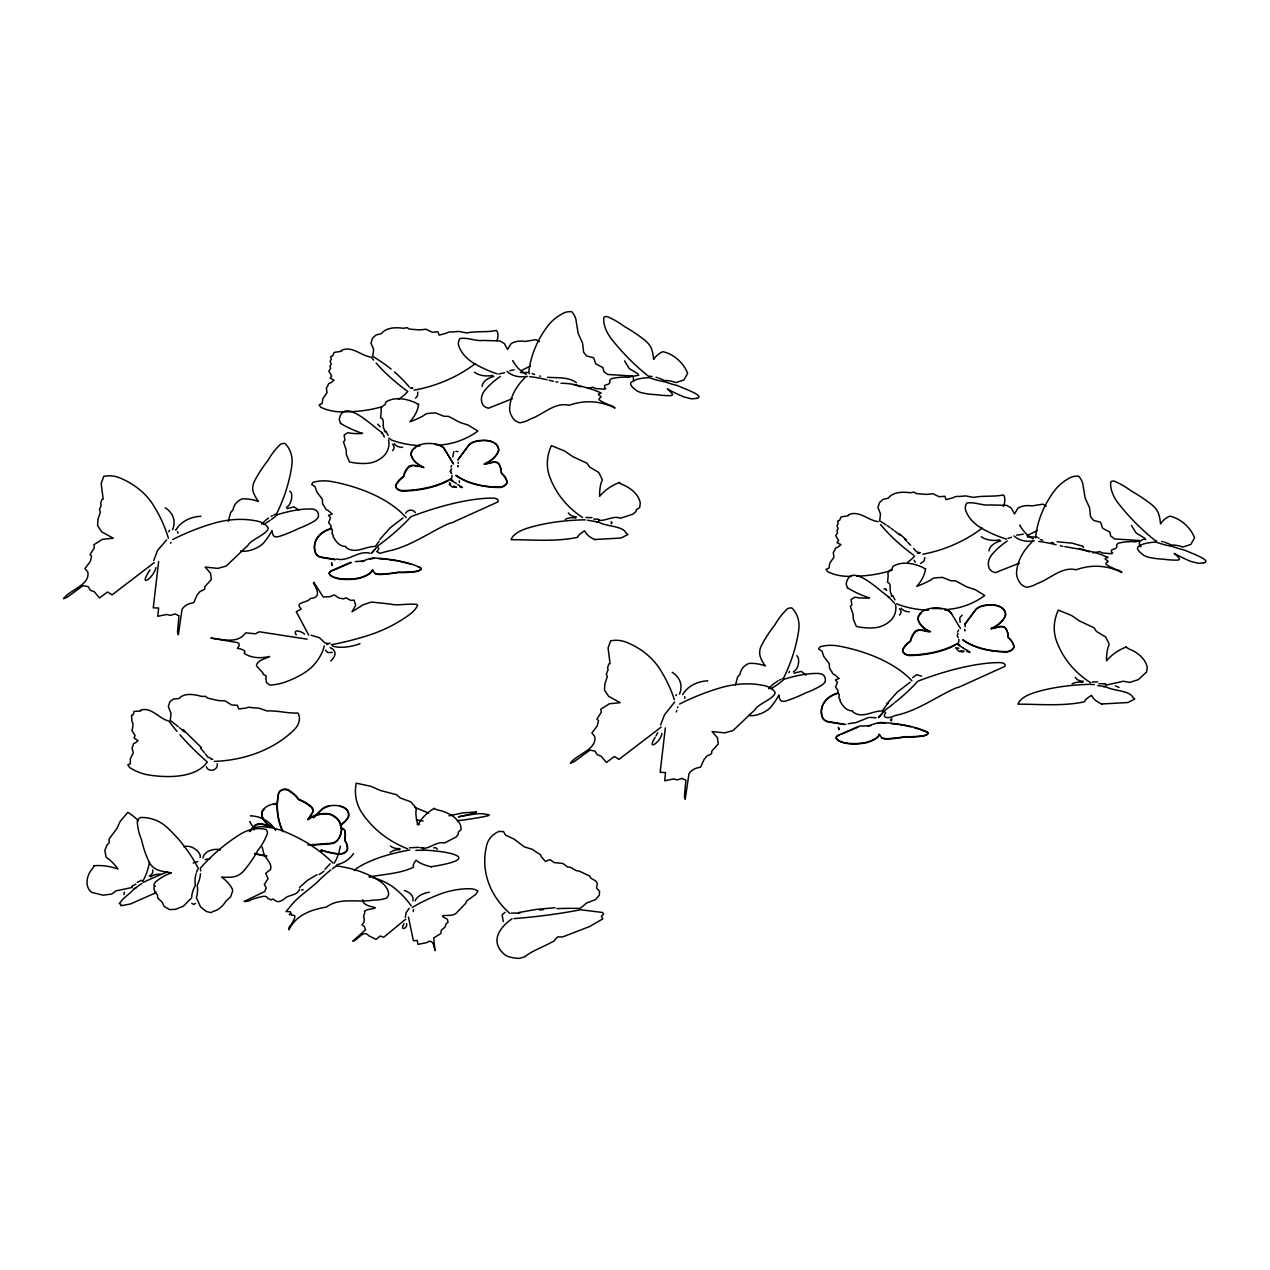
<?xml version="1.0" encoding="UTF-8"?>
<svg xmlns="http://www.w3.org/2000/svg" width="1270" height="1270" viewBox="0 0 1270 1270"><rect width="100%" height="100%" fill="white"/><g stroke="black" fill="none" stroke-linecap="round" stroke-linejoin="round"><path stroke-width="1.5" d="M1145.715 539.686C1143.714 537.956 1135.936 541.925 1140.968 546.783M449.517 482.568L450.707 484.108M362.728 899.668C362.125 908.939 387.874 906.367 367.22 909.653L364.585 911.336C365.601 913.67 362.013 916.876 364.299 918.21L363.95 922.337L361.95 924.862L364.347 926.481L365.538 929.751L352.806 941.181C358.124 940.038 363.395 929.1 368.808 935.752L376.047 939.371L380.286 935.974L383.699 937.276L405.701 919.21M684.943 698.309L684.689 696.69M330.644 660.86L330.883 660.86A26.178 11.414 -15.4 0 0 330.232 647.732L330.184 647.605M399.875 849.725L399.859 849.678A10.128 6.096 -3.6 0 0 390.049 852.646M402.526 447.358L402.558 447.421A10.128 6.096 -3.6 0 1 394.24 443.659M909.463 611.902L909.431 611.838A10.128 6.096 -3.6 0 1 901.16 608.139M250.587 815.705L250.555 815.896A29.162 28.051 46.5 0 1 275.653 830.342M405.305 917.448L406.146 912.749L409.162 908.272M413.385 911.511L413.385 909.447M638.096 373.92L629.19 368.49L624.618 360.886M965.073 626.777L965.232 625.173M160.544 874.316L160.512 874.252A10.128 6.096 -3.6 0 0 150.479 876.903M576.326 516.906L576.294 516.842A10.128 6.096 -3.6 0 1 568.404 512.858M1083.199 681.323L1083.246 681.387A10.128 6.096 -3.6 0 1 1075.325 677.339M1131.459 525.431L1136.11 532.971L1145 538.401M454.057 485.775L454.581 487.315L456.501 487.315M359.902 643.572L359.95 643.715A26.178 11.414 -15.4 0 1 332.454 646.049L332.423 645.906M158.655 561.483L153.241 607.838L158.623 608.044L157.766 616.299L166.64 614.474L170.45 615.41L175.022 613.934L178.943 615.775L177.514 632.015L178.324 634.794L182.023 609.457C184.214 605.361 189.182 603.218 193.659 602.758L197.167 594.979L199.993 591.582L204.645 589.296L204.899 586.645L211.296 579.549L210.582 573.278L205.2 567.103L217.932 568.373L226.203 566.023L247.952 545.338C251.079 539.623 262.938 536.226 267.684 529.876L268.303 528.098A23.082 16.748 -19.7 0 0 257.683 521.208A73.708 53.499 -19.7 0 0 213.154 523.431A175.514 127.365 -19.7 0 0 172.672 539.559M665.337 727.9L660.146 772.319L665.528 772.525L664.67 780.78L673.56 778.954L677.354 779.891L681.942 778.415L685.864 780.256L684.419 796.496L685.228 799.274L688.927 773.938C691.118 769.842 696.103 767.699 700.564 767.239L704.072 759.46L706.914 756.063L711.565 753.777L711.803 751.126L718.201 744.029L717.486 737.759L712.105 731.583L724.852 732.853L733.107 730.504L754.856 709.819C758 704.104 769.858 700.707 774.589 694.357L775.224 692.579A23.082 16.748 -19.7 0 0 764.603 685.689A73.708 53.499 -19.7 0 0 720.074 687.911A175.514 127.365 -19.7 0 0 679.577 704.04M200.12 857.583C201.946 852.916 191.31 843.772 183.991 846.836M418.656 404.209L418.417 405.686A42.831 28.4 -22.1 0 1 409.956 421.767A57.579 38.179 -22.1 0 0 423.878 415.481A5.493 3.635 -22.1 0 1 427.371 413.48L435.435 412.877L443.944 416.29L448.548 416.354L459.899 422.402L468.281 425.148L477.853 431.022A48.958 32.464 -22.1 0 1 445.849 444.325A104.219 69.104 -22.1 0 1 440.912 444.976M925.56 568.69L925.338 570.167A42.831 28.4 -22.1 0 1 916.861 586.248A57.579 38.179 -22.1 0 0 930.783 579.961A5.493 3.635 -22.1 0 1 934.275 577.961L942.34 577.358L950.865 580.771L955.469 580.834L966.803 586.883L975.185 589.629L984.758 595.503A48.958 32.464 -22.1 0 1 952.754 608.806A104.219 69.104 -22.1 0 1 944.562 609.775M575.739 517.954L575.802 518.017A10.128 6.096 -3.6 0 0 565.198 519.366M1082.707 682.498L1082.643 682.434A10.128 6.096 -3.6 0 0 1072.118 683.847M676.386 711.994L676.656 710.501M135.779 884.222L132.334 886.063L132.08 887.476L116.078 890.857L111.649 894.096L103.013 895.175L91.805 892.397C83.868 886.539 86.963 874.22 92.742 868.362L94.139 865.711M383.778 435.562L381.794 432.498M888.413 597.598L888.571 596.805L894.461 603.202M891.334 720.979L891.492 719.185M202.962 857.996C204.025 851.122 213.947 848.043 220.44 849.836M153.733 560.499L157.559 550.386L166.672 539.909M660.638 724.979L664.464 714.867L674.672 702.04M165.259 507.809L165.354 507.889A26.178 20.383 -10.6 0 1 172.577 529.622L172.577 529.526M132.334 886.063L132.112 887.301M672.163 672.29L672.306 672.354A26.178 20.383 -10.6 0 1 679.482 694.103M788.876 672.719L789.527 671.401M957.612 632.111L958.628 629.983M228.282 521.414L230.632 512.604L233.093 509.667C233.775 504.666 237.728 500.396 242.284 498.888A51.546 40.767 -46.1 0 1 258.334 501.507L257.921 500.745A59.214 46.831 -46.1 0 1 253.555 492.792A15.589 12.335 -46.1 0 1 254.619 480.885A107.045 84.677 -46.1 0 1 268.097 460.232A55.483 43.878 -46.1 0 1 280.289 444.452A6.652 5.255 -46.1 0 1 285.02 443.563A34.798 27.527 -46.1 0 1 291.767 465.947A150.304 118.888 -46.1 0 1 276.558 513.826A30.258 23.939 -46.1 0 0 273.812 514.985M638.826 375.19L633.19 376.253L633.603 381.524M406.638 923.639C407.924 927.91 400.796 931.037 402.955 925.751M381.508 433.118L381.825 432.419C372.84 426.768 343.186 396.018 339.233 419.656L340.709 423.45M404.05 923.687L403.384 925.02M453.819 451.644L452.771 456.882M450.929 466.963L451.723 465.503M962.168 615.125L959.691 617.871L960.136 622.316M1033.097 538.75L1033.288 538.734A20.383 11.43 55.7 0 1 1019.699 525.082L1019.762 525.066M170.577 543.227L171.021 542.353M677.497 707.707L677.926 706.834M796.75 655.701C800.068 657.558 799.163 669.242 793.337 671.83M168.688 531.717L169.688 530.257M657.733 732.742L656.082 735.774M299.514 887.508L307.356 880.412L317.04 874.665M890.889 720.36L891.159 719.185M891.921 718.995L890.746 719.899M150.019 569.801C137.382 588.788 153.257 578.612 156.004 567.563M507.095 371.491L507.143 371.427A20.383 16.24 -9.1 0 0 525.462 376.523L525.462 376.476M1014.016 535.972L1014.047 535.908A20.383 16.24 -9.1 0 0 1032.383 541.004L1032.383 541.036M195.485 903.319L193.993 904.478L191.786 903.399M154.845 893.302L155.353 892.524A42.831 12.097 -22.1 0 0 155.781 891.746M437.34 849.249L435.848 847.693M405.765 513.128C407.495 509.413 413.322 509.064 415.417 512.635M912.67 677.608L916.654 674.656L921.591 676.196M655.161 737.235C645.827 752.65 661.416 741.172 661.861 733.393M142.43 881.475L143.478 879.999A104.219 76.232 11.5 0 0 149.431 862.028M457.898 459.661L468.233 445.754A7.985 4.477 -21.7 0 1 475.17 441.373A25.241 14.176 -21.7 0 1 498.665 450.136A21.638 12.144 -21.7 0 1 484.267 463.994L493.57 461.931A8.62 4.842 -21.7 0 1 498.84 463.836A55.531 31.178 -21.7 0 1 501.412 473.059A47.069 26.432 -21.7 0 1 506.968 481.457A5.905 3.318 -21.7 0 1 500.062 487.14A103.188 57.944 -21.7 0 1 456.073 475.313M457.914 460.026L468.249 446.103A7.985 4.477 -21.7 0 1 475.202 441.722A25.241 14.176 -21.7 0 1 498.681 450.501A21.638 12.144 -21.7 0 1 484.283 464.344L493.586 462.28A8.62 4.842 -21.7 0 1 498.872 464.185A55.531 31.178 -21.7 0 1 501.444 473.408A47.069 26.432 -21.7 0 1 506.984 481.822A5.905 3.318 -21.7 0 1 500.078 487.505A103.188 57.944 -21.7 0 1 456.089 475.678M964.803 624.141L975.154 610.235A7.985 4.477 -21.7 0 1 982.091 605.853A25.241 14.176 -21.7 0 1 1005.57 614.616A21.638 12.144 -21.7 0 1 991.171 628.475L1000.49 626.412A8.62 4.842 -21.7 0 1 1005.761 628.317A55.531 31.178 -21.7 0 1 1008.332 637.54A47.069 26.432 -21.7 0 1 1013.873 645.938A5.905 3.318 -21.7 0 1 1006.983 651.621A103.188 57.944 -21.7 0 1 962.977 639.794M964.835 624.507L975.169 610.584A7.985 4.477 -21.7 0 1 982.107 606.203A25.241 14.176 -21.7 0 1 1005.602 614.982A21.638 12.144 -21.7 0 1 991.187 628.825L1000.506 626.761A8.62 4.842 -21.7 0 1 1005.776 628.666A55.531 31.178 -21.7 0 1 1008.348 637.889A47.069 26.432 -21.7 0 1 1013.904 646.303A5.905 3.318 -21.7 0 1 1006.999 651.986A103.188 57.944 -21.7 0 1 963.009 640.159M379.746 539.512L390.319 527.669L403.003 517.938M886.65 703.993L897.223 692.15L910.193 682.181M675.894 695.595L676.592 694.738M512.429 398.669L488.394 408.257A15.383 7.334 -5.5 0 1 482.663 404.447A49.149 23.416 -5.5 0 1 485.505 389.557A117.015 55.753 -5.5 0 1 500.301 376.507M1019.35 563.15L995.41 572.659A15.383 7.334 -5.5 0 1 989.568 568.928A49.149 23.416 -5.5 0 1 992.41 554.038A117.015 55.753 -5.5 0 1 1007.221 540.988M963.612 651.573L962.136 652.113L960.946 650.811M313.484 817.42L321.58 809.561A7.985 4.223 -20.8 0 1 329.136 805.863A25.241 13.351 -20.8 0 1 348.313 816.912A21.638 11.446 -20.8 0 1 340.249 825.087M313.515 817.785L321.612 809.911A7.985 4.223 -20.8 0 1 323.104 808.641M324.977 869.267L330.073 863.822M299.736 889.111C297.132 896.191 287.655 894.556 284.575 898.779C278.527 902.922 277.209 902.287 273.002 899.001C269.224 901.224 271.335 898.668 268.049 898.779A3.937 2.81 0.1 0 0 262.684 896.493A45.45 32.449 0.1 0 0 254.032 898.763A59.658 42.577 0.1 0 1 251.635 899.541A8.858 6.318 0.1 0 1 244.142 901.43L264.779 891.524L266.192 887.825L264.335 884.428L268.034 878.761L265.779 873.22L270.669 869.331C272.24 862.33 264.351 858.202 263.271 851.551L262.176 847.011M455.898 451.39L457.914 451.533M141.891 883.396L134.048 888.889C129.969 894.096 124.047 896.81 120.507 902.097L119.221 903.526L121.047 904.43L120.888 905.764L130.397 904.002L154.94 893.159M124.333 892.223L123.936 894.572M526.288 374.348L526.193 374.269A20.383 11.43 55.7 0 1 512.778 360.601L512.747 360.632M415.576 398.224L417.544 395.811L417.751 392.081M134.239 888.778L135.906 888.111M154.289 562.578L112.046 594.9L107.505 591.995L99.489 597.995L94.297 591.741L90.249 590.217L88.138 586.629L83.058 585.629L67.072 597.313L63.5 598.71C70.152 589.343 90.186 585.279 87.82 571.976L84.963 568.595L90.345 561.403L91.615 556.197L90.027 554.561L94.393 547.783L93.901 544.719L102.441 539.306L113.268 538.21L101.695 531.844L97.552 525.589L97.98 519.271L100.394 512.159L99.441 509.587L101.219 505.158L100.632 503.587L101.886 499.428L103.188 499.189L101.171 483.505L103.727 476.361A23.082 19.002 2.2 0 1 119.507 477.774A73.708 60.658 2.2 0 1 152.892 504.507A175.514 144.447 2.2 0 1 168.402 538.242M661.21 727.059L618.95 759.381L614.41 756.475L606.393 762.476L601.202 756.221L597.154 754.697L595.043 751.11L589.963 750.11L573.992 761.794L570.405 763.191C577.072 753.824 597.091 749.76 594.741 736.457L591.868 733.076L597.249 725.884L598.535 720.677L596.948 719.042L601.313 712.264L600.805 709.2L609.346 703.786L620.189 702.691L608.616 696.325L604.472 690.07L604.885 683.752L607.298 676.64L606.361 674.068L608.124 669.639L607.536 668.068L608.806 663.908L610.108 663.67L608.076 647.986L610.648 640.842A23.082 19.002 2.2 0 1 626.412 642.255A73.708 60.658 2.2 0 1 659.813 668.988A175.514 144.447 2.2 0 1 674.322 699.548M137.239 882.332L141.621 880.237M286.401 507.286C290.846 506.158 294.116 492.935 289.735 491.204M883.984 588.931L885.571 588.962M326.612 644.287L330.089 643.08M326.533 644.414L328.184 643.541L324.787 642.826L319.421 637.683L311.007 635.206M250.063 821.579L249.761 821.706A29.162 28.051 46.5 0 0 254.492 828.5M287.004 508.698L293.941 506.857L298.831 509.921M206.407 766.826C208.47 773.033 218.694 770.144 217.122 763.762M793.972 673.243L801.259 671.401L806.132 675.1M958.898 648.271L956.58 647.795M434.308 808.323L432.578 809.355A42.831 38.211 -7.8 0 0 417.878 824.944A57.579 51.387 -7.8 0 1 415.861 811.451A5.493 4.905 -7.8 0 0 415.909 807.815L410.797 801.83L400.145 797.925L396.684 794.766L380.54 790.496L370.84 786.305L356.235 783.161A48.958 43.688 -7.8 0 0 362.347 813.483A104.219 92.996 -7.8 0 0 407.686 848.836M414.766 807.387L428.673 813.07M611.188 523.78L612.14 522.986L611.092 521.7M335.899 866.235L337.502 865.981A151.162 83.725 -19.5 0 1 380.762 881.856A54.197 30.02 -19.5 0 1 388.525 892.683A12.573 6.969 -19.5 0 1 386.588 898.16A24.352 13.494 -19.5 0 1 373.856 900.033C358.489 902.97 339.439 896.953 326.58 907.05C311.499 909.606 296.402 914.654 288.909 929.751A8.858 4.905 -19.5 0 1 291.132 924.846A59.658 33.036 -19.5 0 1 292.084 923.211A45.45 25.178 -19.5 0 0 294.735 917.511A3.937 2.175 -19.5 0 0 291.433 915.289L291.37 914.067L289.227 914.654L290.814 913.273L290.354 911.701L286.052 911.527L290.703 905.939C297.434 897.191 308.737 889.984 317.69 881.809A97.679 54.102 -19.5 0 1 330.772 870.013M963.914 650.923L959.358 651.573L955.596 647.859M143.446 882.38L145.494 881.348A104.219 29.432 -22.1 0 1 167.592 871.871M521.875 370.3L530.447 366.014M1027.081 535.638L1037.368 530.495M504.634 372.761L498.84 373.983M1011.539 537.242L1007.951 538.401M350.964 562.292L332.295 570.341A7.985 3.032 -7.2 0 0 329.343 573.707A25.241 9.588 -7.2 0 0 358.378 578.12A21.638 8.223 -7.2 0 0 372.427 569.738L374.84 573.484A8.62 3.27 -7.2 0 0 381.238 574.5A55.531 21.098 -7.2 0 0 398.113 572.548A47.069 17.875 -7.2 0 0 415.481 571.722A5.905 2.238 -7.2 0 0 420.624 567.992A103.188 39.195 -7.2 0 0 417.687 566.706M351.028 562.642L332.359 570.69A7.985 3.032 -7.2 0 0 330.041 572.04M840.978 734.441L857.949 727.123M505 912.304L502.11 914.844L503.269 921.623M303.212 889.714L301.641 890.143M619.506 482.457L617.585 483.219A42.831 37.433 -20.9 0 0 599.63 496.332A57.579 50.34 -20.9 0 1 601.123 482.711A5.493 4.794 -20.9 0 0 602.091 479.123L598.726 472.44L589.566 466.963L587.073 463.296L572.754 456.597L564.578 450.977L551.434 445.627A48.958 42.799 -20.9 0 0 549.592 476.488A104.219 91.091 -20.9 0 0 582.549 517.493M1126.426 646.938L1124.506 647.7A42.831 37.433 -20.9 0 0 1106.551 660.813A57.579 50.34 -20.9 0 1 1108.043 647.192A5.493 4.794 -20.9 0 0 1109.012 643.604L1105.646 636.921L1096.47 631.444L1093.978 627.777L1079.675 621.078L1071.483 615.458L1058.354 610.108A48.958 42.799 -20.9 0 0 1056.497 640.969A104.219 91.091 -20.9 0 0 1090.787 682.815M332.232 652.399L327.866 652.589L325.422 650.145M240.522 550.958C246.983 552.402 257.159 548.957 263.128 543.528A51.006 19.796 -38.6 0 0 271.955 530.59L272.082 531.019A58.595 22.733 -38.6 0 0 273.367 535.48A15.431 5.985 -38.6 0 0 280.083 536.178A105.934 41.1 -38.6 0 0 299.117 528.288A54.896 21.304 -38.6 0 0 314.865 520.764A6.572 2.556 -38.6 0 0 318.31 517.16A34.433 13.367 -38.6 0 0 311.213 508.984A148.733 57.721 -38.6 0 0 277.241 514.731A29.94 11.62 -38.6 0 1 271.272 519.557M917.21 552.879L920.417 552.609M920.528 563.547L923.925 561.245L924.862 557.53M415.909 850.376L423.783 850.122C452.072 851.376 482.362 858.758 431.101 866.743M455.993 486.966L452.438 487.093L449.167 484.457M422.164 850.598L423.688 850.186M509.762 370.665L514.207 369.84M1016.667 535.146L1023.303 534.21M409.48 847.757L418.751 847.344M518.366 912.606L536.273 909.399L555.038 907.717M448.993 815.8L462.804 812.911L476.472 811.911L474.758 812.927A51.546 4.016 -11 0 1 458.359 816.848L459.407 816.673A59.214 4.62 -11 0 1 470.217 814.784A15.589 1.206 -11 0 1 479.727 813.673A107.045 8.334 -11 0 1 486.029 814.372A55.483 4.318 -11 0 1 489.172 815.324L485.807 816.293A34.798 2.715 -11 0 1 460.248 820.356A150.304 11.7 -11 0 1 457.279 820.674M411.274 388.096L412.734 388.001M587.899 388.445L592.868 387.207L595.82 388.572L604.964 389.223L605.711 388.366L604.457 387.429L604.695 385.461C609.314 383.683 607.981 384.858 610.029 382.429A3.937 3 2.7 0 1 613.013 378.317A45.45 34.608 2.7 0 1 622.062 377.206A59.658 45.434 2.7 0 0 624.697 377.031A8.858 6.747 2.7 0 0 632.492 376.015L607.647 374.459L603.79 371.523L602.964 367.681L595.725 363.776L593.693 357.775L586.692 355.965L583.613 352.234L582.612 343.217L578.199 333.502L576.215 321.421A24.352 18.542 2.7 0 0 571.738 311.706A12.573 9.573 2.7 0 0 563.102 313.293A54.197 41.275 2.7 0 0 547.513 326.295A151.162 115.125 2.7 0 0 528.749 372.427L529.479 373.697M868.505 717.55L855.901 722.646L848.138 723.741M423.783 848.439C430.895 847.804 437.515 841.073 444.468 843.01L456.152 837.009L458.47 833.93L458.168 832.342L461.121 829.548L460.518 824.976C456.47 816.451 446.278 811.641 437.594 809.942L433.975 808.514M433.61 847.9L434.943 847.709M409.797 850.09L407.495 850.408A104.219 39.1 -2.4 0 0 359.727 866.442A48.958 18.367 -2.4 0 0 354.298 870.569M585.994 517.509L591.979 517.62M587.454 520.176L598.551 522.081C606.33 526.764 622.919 525.653 626.015 533.035L627.92 534.543L621.014 538.035L594.614 539.512M1097.836 685.594L1105.456 686.562C1113.234 691.245 1129.824 690.134 1132.919 697.516L1134.824 699.024L1127.935 702.516L1101.534 703.993M336.439 558.975C348.615 562.181 357.918 550.053 370.062 553.244M515.985 912.987L511.238 913.193M1098.931 683.689L1105.17 683.784L1106.345 684.895M596.709 522.288L598.329 522.097M1103.63 686.768L1105.329 686.61M307.864 844.979L330.406 843.296A7.985 6.017 -16 0 0 337.899 839.534A25.241 19.05 -16 0 0 330.263 814.022A21.638 16.335 -16 0 0 308.023 819.261L312.753 812.149A8.62 6.509 -16 0 0 311.134 806.466A55.531 41.894 -16 0 0 298.736 799.195A47.069 35.512 -16 0 0 288.052 789.75A5.905 4.445 -16 0 0 278.733 792.766A103.188 77.851 -16 0 0 282.845 831.167M311.483 845.233L330.279 843.82A7.985 6.017 -16 0 0 337.756 840.057A25.241 19.05 -16 0 0 330.137 814.562A21.638 16.335 -16 0 0 307.896 819.785L312.626 812.673A8.62 6.509 -16 0 0 311.007 806.99A55.531 41.894 -16 0 0 298.609 799.735A47.069 35.512 -16 0 0 287.925 790.273A5.905 4.445 -16 0 0 278.606 793.306A103.188 77.851 -16 0 0 282.718 831.707M369.475 876.919C384.048 874.189 399.463 873.728 412.972 867.505A5.493 2.064 -2.4 0 0 413.179 865.965A57.579 21.606 -2.4 0 1 416.1 860.219A42.831 16.065 -2.4 0 0 429.752 866.426L431.435 866.823M93.742 865.743L95.742 865.6A42.831 31.321 11.5 0 1 117.935 868.997A57.579 42.116 11.5 0 0 108.855 859.123A5.493 4.016 11.5 0 1 105.997 856.742L104.854 850.376L106.998 844.963L109.157 842.788L109.061 839.057L116.84 828.627L120.253 821.293L127.841 812.34A48.958 35.814 11.5 0 1 138.398 820.801M420.148 847.662L424.132 848.455L422.434 847.519M1092.359 682.022L1097.582 681.847M963.279 648.208L963.279 648.208A29.162 1.127 25.8 0 1 966.756 651.319M869.696 717.423L876.141 717.756M410.861 388.255L412.401 388.429L411.305 387.763M917.781 552.736L919.305 552.91L917.702 551.878M599.313 520.414C606.457 520.875 613.934 515.271 620.411 518.239L633.063 514.128L636.048 511.445L636.175 509.826L639.699 507.524L640.27 502.92C638.731 494.109 629.999 487.458 622.236 484.568L619.125 482.6M547.465 377.317C556.863 378.015 568.611 376.714 576.405 382.667M520.462 372.539L528.336 372.507M1027.366 537.019L1037.209 536.972M1115.378 685.879L1119.06 687.467M585.343 519.89L582.946 519.859A104.219 40.211 1.6 0 0 527.272 528.241A48.958 18.891 1.6 0 0 511.096 539.671C533.019 539.702 555.419 541.893 576.961 537.464A5.493 2.111 1.6 0 0 578.167 535.988A57.579 22.225 1.6 0 1 584.676 530.812A42.831 16.526 1.6 0 0 593.55 538.988L594.884 539.639M1057.1 541.782L1072.182 543.163L1082.469 546.163M419.608 824.421L417.243 824.357M593.82 519.033L598.265 519.303L599.646 520.494L598.265 519.303M377.73 424.212L380.143 426.72M527.399 376.317L525.907 376.745A151.162 76.597 3.8 0 0 509.683 407.289A54.197 27.464 3.8 0 0 513.715 419.179A12.573 6.366 3.8 0 0 519.827 422.799A24.352 12.335 3.8 0 0 530.273 419.068C543.068 414.719 554.831 401.701 569.15 405.289C584.136 399.939 600.107 400.51 615.013 408.083A8.858 4.493 3.8 0 0 609.203 405.035A59.658 30.226 3.8 0 0 607.123 404.114A45.45 23.019 3.8 0 1 600.329 400.622A3.937 2 3.8 0 1 600.694 397.478C602.837 395.859 594.297 394.573 601.186 392.938L593.074 389.652C583.168 386.794 572.246 383.048 560.975 383.302M1034.304 540.798L1032.939 541.083A151.162 76.597 3.8 0 0 1016.603 571.77A54.197 27.464 3.8 0 0 1020.62 583.66A12.573 6.366 3.8 0 0 1026.731 587.28A24.352 12.335 3.8 0 0 1037.193 583.549C1049.988 579.199 1061.736 566.182 1076.071 569.77C1091.057 564.42 1107.011 564.991 1121.918 572.564A8.858 4.493 3.8 0 0 1116.124 569.516A59.658 30.226 3.8 0 0 1114.028 568.595A45.45 23.019 3.8 0 1 1107.234 565.102A3.937 2 3.8 0 1 1107.599 561.959C1110.155 560.387 1100.55 559.022 1108.091 557.419L1099.979 554.133C1089.216 550.386 1076.547 548.846 1064.832 546.608M175.704 530.019L175.784 530.225A26.178 20.383 -10.6 0 1 200.723 516.318L200.739 516.223M707.644 680.704L707.628 680.863A26.178 20.383 -10.6 0 0 682.688 694.611L682.752 694.722M1092.93 552.736L1099.788 551.688L1102.741 553.053L1111.885 553.704L1112.615 552.847L1111.377 551.91L1111.615 549.942C1115.901 548.084 1115.06 549.402 1116.949 546.91A3.937 3 2.7 0 1 1119.918 542.798A45.45 34.608 2.7 0 1 1128.982 541.687A59.658 45.434 2.7 0 0 1131.618 541.512A8.858 6.747 2.7 0 0 1139.396 540.496L1114.568 538.94L1110.71 536.003L1109.869 532.162L1102.63 528.256L1100.598 522.256L1093.613 520.446L1090.533 516.715L1089.533 507.698L1085.12 497.983L1083.119 485.902A24.352 18.542 2.7 0 0 1078.643 476.186A12.573 9.573 2.7 0 0 1070.007 477.774A54.197 41.275 2.7 0 0 1054.433 490.776A151.162 115.125 2.7 0 0 1035.653 536.908L1035.891 537.861M212.741 759.269C209.725 759.269 212.852 759.682 209.423 757.428M388.112 435.419L386.128 431.657L384.445 431.435L384.731 430.086C381.19 426.371 385.794 419.433 380.635 417.798L381.286 410.813C379.952 408.94 382.587 405.463 384.794 404.892L386.159 401.844C395.113 396.462 406.241 398.748 415.211 402.622L418.608 404.511M895.017 599.9L893.048 596.138L891.35 595.916L891.651 594.566C888.111 590.852 892.699 583.914 887.539 582.279L888.206 575.294C886.857 573.421 889.492 569.944 891.715 569.373L893.08 566.325C902.018 560.943 913.146 563.229 922.115 567.103L925.512 568.992M1094.375 684.657L1089.866 684.339A104.219 40.211 1.6 0 0 1034.177 692.721A48.958 18.891 1.6 0 0 1018.016 704.151C1039.939 704.183 1062.339 706.374 1083.881 701.945A5.493 2.111 1.6 0 0 1085.072 700.468A57.579 22.225 1.6 0 1 1091.597 695.293A42.831 16.526 1.6 0 0 1100.471 703.469L1101.788 704.12M555.911 381.81L557.911 382.127M307.118 639.191L259.318 631.777L255.318 633.809L245.666 632.841C237.49 644.176 223.139 639.255 210.899 638.096L237.315 642.556L239.014 643.572L239.125 645.843L237.411 648.351C239.427 648.399 247.713 650.558 244.078 653.129L244.57 653.606C251.46 658.003 260.048 658.606 269.589 656.495C265.192 659.114 257.016 660.13 256.397 665.75L262.985 673.005C262.382 675.957 267.779 674.306 265.843 677.974L266.398 682.53L270.113 685.133A23.082 8.715 -8.1 0 0 285.369 682.038A73.708 27.861 -8.1 0 0 313.992 664.781A175.514 66.326 -8.1 0 0 324.247 645.858M539.417 341.582L535.829 339.693L525.018 341.44C520.986 340.693 515.064 341.09 511.111 343.599L507.603 349.44L504.253 343.471L499.888 340.916L483.171 340.439C475.742 341.455 467.662 337.153 459.978 338.55A15.383 10.779 -1.5 0 0 458.787 345.916A49.149 34.401 -1.5 0 0 475.091 364.03A117.015 81.915 -1.5 0 0 497.189 373.888M1046.321 506.063L1042.749 504.174L1031.938 505.92C1027.906 505.174 1021.985 505.571 1018.016 508.079L1014.508 513.921L1011.158 507.952L1006.808 505.397L990.076 504.92C982.662 505.936 974.582 501.634 966.883 503.031A15.383 10.779 -1.5 0 0 965.708 510.397A49.149 34.401 -1.5 0 0 982.012 528.51A117.015 81.915 -1.5 0 0 1006.475 539.147M335.201 559.371L322.056 557.228A7.985 6.255 1.7 0 1 315.595 552.847A25.241 19.764 1.7 0 1 331.502 528.383M335.232 559.721L322.088 557.593A7.985 6.255 1.7 0 1 315.611 553.212A25.241 19.764 1.7 0 1 331.534 528.749M845.884 724.471L828.977 721.709A7.985 6.255 1.7 0 1 822.5 717.328A25.241 19.764 1.7 0 1 838.422 692.864M844.026 724.519L828.993 722.074A7.985 6.255 1.7 0 1 822.515 717.693A25.241 19.764 1.7 0 1 838.438 693.229M340.455 846.249L340.344 846.233A20.383 6.699 -78.4 0 1 334.042 863.298M1060.291 545.814L1062.831 546.29M414.226 465.788L418.052 466.582M928.799 631.841L921.147 630.269A8.62 5.191 15.2 0 0 918.099 630.539M878.205 521.637C868.013 520.478 858.901 509.73 848.36 514.906L848.376 515.747L841.057 516.938L839.613 520.271L837.692 521.017L838.121 524.177C834.882 526.59 840.311 527.51 836.835 530.606L837.613 532.797L835.739 535.638L838.629 540.655L837.009 542.607L841.026 544.703L837.628 547.275A6.255 3.016 11.4 0 0 835.073 549.592L833.263 552.704L833.946 557.133L829.754 563.197L829.008 568.007L826.024 569.389L827.691 571.738A24.114 11.636 11.4 0 0 847.376 576.342A102.425 49.403 11.4 0 0 851.17 576.358M386.128 431.657L384.651 431.451M893.048 596.138L891.556 595.932M539.607 376.015L540.448 376.222M1079.151 548.465L1089.295 551.847M573.929 384.54L580.692 386.794M534.622 374.523L532.193 373.666M1038.304 537.845L1039.098 538.147M304.53 634.143C302.244 631.46 291.989 628.174 296.243 635M896.747 603.679L898.366 604.504A104.219 69.104 -22.1 0 0 928.56 610.219M888.746 596.9C879.745 591.248 850.09 560.499 846.153 584.136L847.63 587.931M1126.045 647.081L1129.141 649.049C1136.904 651.939 1145.635 658.59 1147.191 667.401L1146.604 672.005L1138.269 679.672L1129.633 682.434L1123.331 681.244L1106.376 685.054L1105.17 683.784M847.296 587.74L848.979 588.74A42.831 17.113 22.8 0 0 869.458 597.916A57.579 23.003 22.8 0 1 857.837 597.741A5.493 2.191 22.8 0 0 854.44 597.376L851.043 599.519L851.852 604.758L850.36 606.282L853.107 614.378L853.234 619.093L856.393 626.491A48.958 19.558 22.8 0 0 881.872 626.078A104.219 41.64 22.8 0 0 895.747 605.488L895.398 604.361M340.376 423.259L342.059 424.259A42.831 17.113 22.8 0 0 362.537 433.435A57.579 23.003 22.8 0 1 350.917 433.26A5.493 2.191 22.8 0 0 347.535 432.895L344.122 435.038L344.932 440.277L343.44 441.801L346.186 449.897L346.329 454.612L349.472 462.01A48.958 19.558 22.8 0 0 374.952 461.597A104.219 41.64 22.8 0 0 388.826 441.007L388.477 439.88M183.07 729.583L201.358 747.554M899.684 533.908L906.526 540.004M353.52 853.646L353.409 853.662A20.383 15.558 -30.5 0 1 336.947 864.648L336.979 864.679M885.761 589.105L886.682 590.566M915.337 562.07L914.13 560.308M1082.723 546.386L1083.548 547.672M388.858 438.039L391.462 440.023A104.219 69.104 -22.1 0 0 420.084 445.659M960.469 628.507L951.325 613.299A7.985 4.794 15.2 0 0 944.753 608.981A25.241 15.177 15.2 0 0 917.845 617.998A21.638 13.002 15.2 0 0 930.513 631.73L920.956 629.745A8.62 5.191 15.2 0 0 914.924 631.714A55.531 33.385 15.2 0 0 910.336 640.969A47.069 28.289 15.2 0 0 902.716 649.446A5.905 3.54 15.2 0 0 908.971 655.066A103.188 62.024 15.2 0 0 958.469 642.779M453.549 464.026L444.421 448.818A7.985 4.794 15.2 0 0 437.848 444.5A25.241 15.177 15.2 0 0 410.924 453.517A21.638 13.002 15.2 0 0 423.608 467.249L414.036 465.264A8.62 5.191 15.2 0 0 408.019 467.233A55.531 33.385 15.2 0 0 403.416 476.488A47.069 28.289 15.2 0 0 395.795 484.965A5.905 3.54 15.2 0 0 402.066 490.585A103.188 62.024 15.2 0 0 451.564 478.298A16.605 9.985 15.2 0 0 451.945 475.456M452.723 462.851L444.595 449.326A7.985 4.794 15.2 0 0 438.039 445.024A25.241 15.177 15.2 0 0 434.848 444.421M308.721 635.111L296.275 611.759L301.165 608.965C293.878 601.647 307.435 603.234 310.515 598.424C321.278 597.995 317.309 589.089 313.42 583.232L313.849 582.247L323.199 596.979L329.676 596.725L334.296 594.931L339.074 598.122L343.678 598.837L345.996 597.837L350.822 600.408L354.06 600.075L355.695 605.203L351.996 611.791L363.41 604.663L371.459 602.059L390.112 604.028C397.637 606.044 407.527 603.329 416.671 604.377L417.608 605.187A23.082 11.382 -24.3 0 1 409.257 614.807A73.708 36.338 -24.3 0 1 368.03 635.492A175.514 86.519 -24.3 0 1 331.311 644.731M383.905 436.261L384.302 437.086M332.724 862.917L332.423 862.505A151.162 107.918 0.1 0 0 284.972 831.771A54.197 38.687 0.1 0 0 262.652 826.722A12.573 8.985 0.1 0 0 254.048 828.437A24.352 17.383 0.1 0 0 253.968 830.056M735.457 685.213L737.537 677.085L739.997 674.148C740.696 669.147 744.633 664.893 749.205 663.369A51.546 40.767 -46.1 0 1 765.254 665.988L764.826 665.226A59.214 46.831 -46.1 0 1 760.476 657.273A15.589 12.335 -46.1 0 1 761.54 645.366A107.045 84.677 -46.1 0 1 775.017 624.713A55.483 43.878 -46.1 0 1 787.209 608.949A6.652 5.255 -46.1 0 1 791.94 608.044A34.798 27.527 -46.1 0 1 798.687 630.428A150.304 118.888 -46.1 0 1 783.463 678.307A30.258 23.939 -46.1 0 0 782.082 678.847M177.562 531.622L178.038 533.194M748.808 715.407C754.65 716.709 764.603 713.057 770.033 708.009A51.006 19.796 -38.6 0 0 778.875 695.071L779.002 695.5A58.595 22.733 -38.6 0 0 780.272 699.961A15.431 5.985 -38.6 0 0 787.003 700.659A105.934 41.1 -38.6 0 0 806.037 692.769A54.896 21.304 -38.6 0 0 821.785 685.244A6.572 2.556 -38.6 0 0 825.23 681.641A34.433 13.367 -38.6 0 0 818.118 673.465A148.733 57.721 -38.6 0 0 784.146 679.212A29.94 11.62 -38.6 0 1 770.668 688.864M408.464 917.146L413.401 940.816L417.147 940.356L418.052 944.372L426.625 942.642C433.038 938.038 434.07 946.118 434.927 950.659L433.753 937.895L440.865 933.529L441.309 930.132L444.96 927.227L446.262 923.512L448.072 922.274L447.326 919.226C434.324 912.717 451.247 917.75 456.041 913.336L465.757 903.256L466.725 900.89L475.742 894.445L477.964 890.984A15.383 8.731 -12.5 0 0 469.551 888.714A49.149 27.861 -12.5 0 0 439.293 894.382A117.015 66.326 -12.5 0 0 412.258 907.478M458.264 463.375L458.168 462.296M459.311 480.822L459.454 482.489M399.939 848.535L399.939 848.598A10.128 6.096 -3.6 0 1 390.462 845.963M332.407 868.775A97.679 54.102 -19.5 0 1 335.772 866.331M323.945 871.188A97.679 69.723 0.1 0 1 319.135 874.585M266.684 856.202A55.531 22.669 5.3 0 1 254.556 853.71M266.668 855.853A55.531 22.669 5.3 0 1 254.524 853.361M196.072 873.712A30.258 28.115 16.6 0 0 195.31 885.206L195.278 885.698A29.48 27.384 16.6 0 0 191.611 897.89L183.404 906.145L175.593 909.32L169.751 909.622L164.259 906.526L162.068 902.065L157.655 897.89L157.543 895.271L154.114 890.206L154.067 884.079L155.384 882.094A51.546 47.879 16.6 0 1 171.45 872.855L170.37 872.649A59.214 55.007 16.6 0 1 159.306 870.506A15.589 14.478 16.6 0 1 149.209 862.139A107.045 99.441 16.6 0 1 141.541 839.708A55.483 51.53 16.6 0 1 137.303 821.293A6.652 6.175 16.6 0 1 140.494 817.499A34.798 32.322 16.6 0 1 166.926 827.278A150.304 139.621 16.6 0 1 198.295 868.378A30.258 28.115 16.6 0 0 196.517 872.331M200.549 870.934A29.94 24.67 -44.8 0 0 200.327 868.22A148.733 122.571 -44.8 0 1 240.316 834.231A34.433 28.369 -44.8 0 1 265.906 829.421A6.572 5.413 -44.8 0 1 267.367 833.612A54.896 45.244 -44.8 0 1 257.762 850.535A105.934 87.297 -44.8 0 1 243.951 870.712A15.431 12.716 -44.8 0 1 232.664 876.999A58.595 48.276 -44.8 0 1 222.599 877.141L221.615 877.157A51.006 42.037 -44.8 0 1 232.219 888.778L232.68 890.921L230.632 896.779L226.076 901.049C223.202 905.669 218.424 910.384 213.011 911.415L211.058 912.701L206.216 911.4L200.628 907.018L196.374 897.668A29.162 24.035 -44.8 0 0 197.231 885.349L197.374 884.872A29.94 24.67 -44.8 0 0 200.485 873.712M152.622 869.934A10.128 6.096 -3.6 0 1 149.146 876.173M193.183 862.965A104.219 29.432 -22.1 0 1 197.882 861.584M205.137 859.615A48.958 13.827 -22.1 0 1 210.169 858.488M154.94 885.873A42.831 12.097 -22.1 0 1 155.432 886.285M214.265 761.365A102.425 76.438 -2.8 0 0 294.497 729.424A24.114 18.002 -2.8 0 0 298.847 714.565L297.767 712.994C287.719 713.565 277.558 710.406 267.002 710.93L259.032 708.184L251.92 707.707A6.255 4.667 -2.8 0 0 245.824 708.12L238.697 708.93L237.379 705.31L231.68 704.977L225.012 700.881L218.376 700.58L207.693 698.119L205.549 696.341L201.692 696.42C194.659 694.468 184.61 692.388 178.895 698.516L173.482 699.04L169.91 701.691L168.307 706.549L171.053 713.502L170.212 720.471A231.188 172.545 -2.8 0 1 178.165 726.615M179.451 727.662A231.188 172.545 -2.8 0 1 184.452 731.949M200.39 747.919A231.188 172.545 -2.8 0 1 204.47 752.745M205.438 753.967A231.188 172.545 -2.8 0 1 208.312 757.666M179.927 734.758A231.188 106.093 24.8 0 0 207.264 761.968A102.425 47.006 24.8 0 1 148.399 774.938A24.114 11.065 24.8 0 1 129.667 767.556L127.794 764.857L130.35 763.778L130.334 758.793L133.318 752.935L132.064 748.157L133.286 745.093A6.255 2.873 24.8 0 1 135.287 742.982L138.033 740.696L134.064 737.965L135.096 735.552L131.905 730.456C132.969 727.615 133.636 723.027 131.874 721.169L131.604 715.248L133.255 714.708L134.112 711.375L140.652 711.057L140.51 710.168C151.289 706.517 159.004 718.756 168.878 721.074A231.188 106.093 24.8 0 0 176.99 731.345M423.085 821.007A148.733 27.194 18.7 0 1 416.354 819.817M404.352 890.54A17.447 10.509 -3.6 0 1 412.909 900.827M415.099 900.89A17.447 10.509 -3.6 0 1 429.45 892.254M369.062 876.633A15.383 9.684 7.2 0 1 369.935 876.824M372.443 877.459A49.149 30.909 7.2 0 1 395.843 889.206A117.015 73.581 7.2 0 1 411.258 905.907M323.691 808.244A7.985 4.223 -20.8 0 1 325.628 807.228M326.327 806.958A7.985 4.223 -20.8 0 1 329.152 806.228M340.217 806.418A25.241 13.351 -20.8 0 1 348.329 817.261A21.638 11.446 -20.8 0 1 340.265 825.437M341.027 828.564A8.62 4.556 -20.8 0 1 341.566 828.643M342.074 828.754A8.62 4.556 -20.8 0 1 344.789 830.945A55.531 29.369 -20.8 0 1 344.662 840.391A47.069 24.892 -20.8 0 1 347.472 849.328A5.905 3.127 -20.8 0 1 339.598 854.329A103.188 54.578 -20.8 0 1 320.913 850.074M264.573 808.879A25.241 16.002 15.3 0 0 262.017 812.324A21.638 13.716 15.3 0 0 271.542 827.23L262.176 824.341A8.62 5.461 15.3 0 0 256.746 824.928M273.637 804.513A25.241 16.002 15.3 0 1 276.495 804.053M255.841 825.421A8.62 5.461 15.3 0 0 255.445 825.706A55.531 35.195 15.3 0 0 252.555 828.389M250.174 831.342A55.531 35.195 15.3 0 1 250.714 830.58M251.301 829.834A55.531 35.195 15.3 0 1 251.92 829.104M276.336 803.529A25.241 16.002 15.3 0 0 261.858 811.784A21.638 13.716 15.3 0 0 271.367 826.691L262.017 823.801A8.62 5.461 15.3 0 0 255.286 825.182A55.531 35.195 15.3 0 0 249.491 831.58M341.011 828.215A8.62 4.556 -20.8 0 1 344.773 830.596A55.531 29.369 -20.8 0 1 344.63 840.041A47.069 24.892 -20.8 0 1 347.456 848.979A5.905 3.127 -20.8 0 1 339.582 853.98A103.188 54.578 -20.8 0 1 324.294 850.868M475.361 363.585A102.425 72.279 -20.6 0 1 413.988 390.112M391.112 369.125A231.188 163.163 -20.6 0 0 372.761 356.394L373.618 349.44L370.983 343.059L372.586 338.09L376.047 334.962L381.302 333.677C386.366 327.168 396.208 327.279 403.416 328.295L407.146 327.66L409.21 329.089L419.544 329.93L425.974 329.248L432.403 332.295L437.928 331.772L439.182 335.121L446.087 333.296A6.255 4.413 -20.6 0 1 451.993 332.01L458.883 331.438L466.598 332.946C476.647 330.914 486.823 332.502 496.395 330.47L497.427 331.851A24.114 17.018 -20.6 0 1 496.951 340.725M394.462 371.935A231.188 163.163 -20.6 0 1 409.416 387.159M376.142 363.045A231.188 111.522 11.4 0 0 407.765 391.462A102.425 49.403 11.4 0 1 398.383 399.383M373.65 360.108A231.188 111.522 11.4 0 1 371.3 357.156C361.093 355.997 351.996 345.249 341.44 350.425L341.455 351.266L334.153 352.457L332.692 355.791L330.787 356.537L331.2 359.696C327.962 362.093 333.47 363.029 329.914 366.125L330.692 368.316L328.835 371.157L331.708 376.174L330.105 378.127L334.105 380.222L330.708 382.794A6.255 3.016 11.4 0 0 328.168 385.112L326.358 388.223L327.025 392.652L322.834 398.716L322.104 403.527L319.103 404.908L320.786 407.257A24.114 11.636 11.4 0 0 340.471 411.861A102.425 49.403 11.4 0 0 381.524 406.813M376.428 547.624A103.188 80.772 1.7 0 1 371.697 553.149M364.395 560.848A16.605 6.302 -7.2 0 0 363.696 561.181A23.924 9.096 -7.2 0 1 360.934 561.546M370.141 559.022A16.605 6.302 -7.2 0 1 373.824 558.356M378.508 558.625A103.188 39.195 -7.2 0 1 387.541 559.483M389.001 559.673A103.188 39.195 -7.2 0 1 396.049 560.737M397.415 560.991A103.188 39.195 -7.2 0 1 411.194 564.356M329.517 572.627A7.985 3.032 -7.2 0 0 329.406 574.056A25.241 9.588 -7.2 0 0 358.457 578.485A21.638 8.223 -7.2 0 0 372.507 570.103M355.33 561.562A23.924 9.096 -7.2 0 0 363.633 560.816A16.605 6.302 -7.2 0 1 373.761 557.99A103.188 39.195 -7.2 0 1 420.545 567.642A5.905 2.238 -7.2 0 1 415.401 571.373A47.069 17.875 -7.2 0 1 398.034 572.198A55.531 21.098 -7.2 0 1 381.175 574.151A8.62 3.27 -7.2 0 1 374.761 573.135M374.587 549.513A103.188 80.772 1.7 0 1 371.666 552.799M482.108 386.445A17.447 10.509 -3.6 0 1 493.776 376.476M492.855 375.38A17.447 10.509 -3.6 0 1 474.377 372.189M406.162 517.636A102.425 52.34 7.7 0 0 332.391 481.663A24.114 12.319 7.7 0 0 312.96 482.409L311.706 484.553L315.071 486.648L316.817 491.934L322.389 499.285L322.58 503.872L325.088 507.571A6.255 3.191 7.7 0 0 328.2 510.572L332.232 514.033L328.501 515.414L330.565 517.827L328.612 522.557L331.105 525.986L330.756 528.161C334.82 531.511 329.724 532.606 333.391 535.273L332.994 536.194C335.312 540.814 339.153 546.529 345.694 546.417L345.853 547.322C355.171 554.768 365.411 546.116 375.38 546.465A231.188 118.158 7.7 0 1 379.206 541.211M652.161 376.491A29.94 18.526 38.7 0 0 648.446 376.269A148.733 92.043 38.7 0 1 611.775 339.36A34.433 21.304 38.7 0 1 603.822 317.468A6.572 4.064 38.7 0 1 607.441 316.674A54.896 33.972 38.7 0 1 624.269 326.422A105.934 65.548 38.7 0 1 644.652 340.042A15.431 9.541 38.7 0 1 651.97 350.123A58.595 36.258 38.7 0 1 653.494 358.553L653.653 359.378A51.006 31.559 38.7 0 1 662.813 351.695C673.544 353.758 684.149 363.426 687.626 373.428L683.879 379.968L675.926 382.572A29.162 18.05 38.7 0 0 664.543 380.603L664.083 380.428A29.94 18.526 38.7 0 0 658.733 378.111M656.066 377.285A29.94 18.526 38.7 0 1 657.4 377.666M457.93 466.074A23.924 13.43 -21.7 0 1 458.137 466.566M448.469 480.647A103.188 62.024 15.2 0 1 402.257 491.093A5.905 3.54 15.2 0 1 395.986 485.473A47.069 28.289 15.2 0 1 396.843 483.886M450.469 471.773A23.924 14.383 15.2 0 1 450.85 470.725M412.686 450.437A25.241 15.177 15.2 0 0 411.115 454.041A21.638 13.002 15.2 0 0 423.799 467.757M414.052 448.866A25.241 15.177 15.2 0 1 415.782 447.469M417.83 446.294A25.241 15.177 15.2 0 1 420.179 445.341M412.337 465.852A8.62 5.191 15.2 0 0 408.194 467.741A55.531 33.385 15.2 0 0 406.13 470.63M404.59 473.726A55.531 33.385 15.2 0 0 403.606 476.996A47.069 28.289 15.2 0 0 398.447 481.616M404.924 472.932A55.531 33.385 15.2 0 1 405.686 471.392M397.335 483.108A47.069 28.289 15.2 0 1 397.859 482.346M451.533 473.662A16.605 9.985 15.2 0 0 450.278 471.265A23.924 14.383 15.2 0 1 451.501 468.709M457.914 465.725A23.924 13.43 -21.7 0 1 458.279 466.709M457.772 484.6A29.162 1.127 25.8 0 1 459.835 486.839M456.422 483.473A29.162 1.127 25.8 0 1 452.866 480.409M392.541 444.214A10.128 6.096 -3.6 0 1 392.541 450.659M261.668 524.256A30.258 23.939 -46.1 0 1 268.557 518.033M271.145 516.382A30.258 23.939 -46.1 0 1 272.463 515.652M270.034 520.446A29.94 11.62 -38.6 0 1 263.747 524.383M529.622 376.587A97.679 49.482 3.8 0 1 547.1 379.746M549.211 380.254A97.679 49.482 3.8 0 1 553.387 381.333M982.281 528.066A102.425 72.279 -20.6 0 1 922.846 554.244M886.079 524.875A231.188 163.163 -20.6 0 0 879.665 520.875L880.523 513.921L877.903 507.54L879.491 502.571L882.967 499.443L888.222 498.157C893.286 491.649 903.113 491.76 910.32 492.776L914.067 492.141L916.13 493.57L926.449 494.411L932.894 493.728L939.308 496.776L944.848 496.252L946.087 499.602L953.008 497.776A6.255 4.413 -20.6 0 1 958.913 496.491L965.803 495.919L973.503 497.427C983.551 495.395 993.743 496.983 1003.3 494.951L1004.332 496.332A24.114 17.018 -20.6 0 1 1003.316 506.508M887.333 525.701A231.188 163.163 -20.6 0 1 889.794 527.383M891 528.256A231.188 163.163 -20.6 0 1 893.397 530.003M894.572 530.892A231.188 163.163 -20.6 0 1 900.271 535.48M904.589 539.306A231.188 163.163 -20.6 0 1 906.685 541.274M907.717 542.274A231.188 163.163 -20.6 0 1 910.701 545.322M913.574 548.449A231.188 163.163 -20.6 0 1 916.337 551.64M913.447 555.038A231.188 111.522 11.4 0 1 880.57 524.589M914.686 555.942A102.425 49.403 11.4 0 1 908.018 562.038M892.223 570.039A102.425 49.403 11.4 0 1 856.742 576.231M883.333 712.105A103.188 80.772 1.7 0 1 878.602 717.629M870.617 725.662A16.605 6.302 -7.2 0 1 871.315 725.345M877.951 723.313A16.605 6.302 -7.2 0 1 880.745 722.836A103.188 39.195 -7.2 0 1 885.428 723.106M891.492 723.646A103.188 39.195 -7.2 0 1 898.779 724.551M900.192 724.757A103.188 39.195 -7.2 0 1 905.685 725.726M907.002 725.995A103.188 39.195 -7.2 0 1 910.876 726.853M914.59 727.805A103.188 39.195 -7.2 0 1 927.529 732.472A5.905 2.238 -7.2 0 1 922.385 736.203A47.069 17.875 -7.2 0 1 905.018 737.029A55.531 21.098 -7.2 0 1 888.159 738.981A8.62 3.27 -7.2 0 1 881.745 737.965L879.348 734.219A21.638 8.223 -7.2 0 1 865.299 742.601A25.241 9.588 -7.2 0 1 836.263 738.188A7.985 3.032 -7.2 0 1 839.216 734.822L859.568 726.043A23.924 9.096 -7.2 0 0 870.537 725.297A16.605 6.302 -7.2 0 1 871.982 724.678M869.696 725.789A23.924 9.096 -7.2 0 1 867.839 726.027M839.279 735.171A7.985 3.032 -7.2 0 0 836.327 738.537A25.241 9.588 -7.2 0 0 865.362 742.966A21.638 8.223 -7.2 0 0 879.412 734.584M872.744 724.376A16.605 6.302 -7.2 0 1 876.094 723.36M876.983 723.154A16.605 6.302 -7.2 0 1 880.666 722.471A103.188 39.195 -7.2 0 1 927.465 732.123A5.905 2.238 -7.2 0 1 922.322 735.854A47.069 17.875 -7.2 0 1 904.954 736.679A55.531 21.098 -7.2 0 1 888.079 738.632A8.62 3.27 -7.2 0 1 881.682 737.616M883.317 711.74A103.188 80.772 1.7 0 1 878.586 717.28M989.028 550.926A17.447 10.509 -3.6 0 1 1000.697 540.957M999.776 539.861A17.447 10.509 -3.6 0 1 981.297 536.67M911.876 680.768A102.425 52.34 7.7 0 0 839.311 646.144A24.114 12.319 7.7 0 0 819.864 646.89L818.626 649.033L821.992 651.145L823.738 656.415L829.294 663.765L829.5 668.353L832.009 672.052A6.255 3.191 7.7 0 0 835.104 675.053L839.137 678.513L835.422 679.894L837.47 682.308L835.517 687.038L838.025 690.467L837.66 692.642C841.74 695.992 836.644 697.087 840.296 699.754L839.899 700.675C842.216 705.294 846.074 711.01 852.615 710.898L852.773 711.803C862.076 719.249 872.315 710.597 882.301 710.946A231.188 118.158 7.7 0 1 888.222 703.135M895.175 702.342A231.188 65.151 -21 0 0 917.75 681.228A102.425 28.861 -21 0 1 999.172 662.591A24.114 6.795 -21 0 1 1004.887 666.385L961.85 685.848A6.255 1.762 -21 0 1 956.119 687.911C937.403 696.024 917.115 711.311 894.731 715.613C891.619 717.772 882.587 719.344 884.618 714.2L885.761 713.026L884.19 710.803A231.188 65.151 -21 0 0 894.128 703.183M1156.557 540.766A29.94 18.526 38.7 0 0 1155.351 540.75A148.733 92.043 38.7 0 1 1118.695 503.841A34.433 21.304 38.7 0 1 1110.726 481.949A6.572 4.064 38.7 0 1 1114.346 481.155A54.896 33.972 38.7 0 1 1131.173 490.918A105.934 65.548 38.7 0 1 1151.572 504.523A15.431 9.541 38.7 0 1 1158.875 514.604A58.595 36.258 38.7 0 1 1160.415 523.034L1160.558 523.859A51.006 31.559 38.7 0 1 1169.718 516.176C1180.449 518.239 1191.069 527.907 1194.53 537.908L1190.8 544.449L1182.846 547.053A29.162 18.05 38.7 0 0 1171.448 545.084L1170.988 544.909A29.94 18.526 38.7 0 0 1164.304 542.147M1161.653 541.433A29.94 18.526 38.7 0 1 1162.971 541.766M964.613 630.079A23.924 13.43 -21.7 0 1 964.851 630.555M955.389 645.128A103.188 62.024 15.2 0 1 909.161 655.574A5.905 3.54 15.2 0 1 902.891 649.954A47.069 28.289 15.2 0 1 905.97 645.366M944.943 609.505A7.985 4.794 15.2 0 1 951.516 613.807M920.972 613.346A25.241 15.177 15.2 0 0 918.035 618.522A21.638 13.002 15.2 0 0 928.941 631.396M932.513 608.663A25.241 15.177 15.2 0 1 941.769 608.901M915.416 631.904A8.62 5.191 15.2 0 1 917.559 630.698M911.209 639.016A55.531 33.385 15.2 0 0 910.526 641.477A47.069 28.289 15.2 0 0 908.066 643.334M911.495 638.207A55.531 33.385 15.2 0 1 915.114 632.222M906.637 644.668A47.069 28.289 15.2 0 1 907.336 643.985M958.215 637.54A16.605 9.985 15.2 0 0 957.199 635.746A23.924 14.383 15.2 0 1 958.104 633.667M958.771 639.35A16.605 9.985 15.2 0 1 958.659 642.239M964.597 629.73A23.924 13.43 -21.7 0 1 965.025 630.682M963.343 647.954A29.162 1.127 25.8 0 1 959.771 644.89M899.462 608.695A10.128 6.096 -3.6 0 1 899.462 615.14M768.588 688.737A30.258 23.939 -46.1 0 1 778.05 680.863M779.383 680.133A30.258 23.939 -46.1 0 1 780.717 679.466M1053.497 542.941A97.679 74.39 2.7 0 1 1051.306 542.465M1042.686 540.242A97.679 74.39 2.7 0 1 1040.574 539.591M1038.765 541.385A97.679 49.482 3.8 0 1 1056.116 544.735M513.985 918.607A231.188 87.249 -6.2 0 0 580.707 909.764L602.44 912.463L603.599 914.194L601.329 916.273L602.837 918.861L589.709 926.497L562.562 936.958L557.705 936.895L554.847 939.673A6.255 2.365 -6.2 0 1 552.101 941.991C543.211 947.039 532.019 950.754 524.669 956.834L519.366 958.374A24.114 9.096 -6.2 0 1 504.603 954.516A102.425 38.656 -6.2 0 1 512.064 918.75M509.746 913.368A102.425 80.693 -3.2 0 1 486.918 844.439A24.114 19.002 -3.2 0 1 498.999 831.374L503.571 831.644L505.492 835.088L514.064 839.089L524.24 846.82L532.4 849.392L537.702 853.075A6.255 4.921 -3.2 0 1 541.401 856.821L545.417 861.441L549.973 859.6L554.164 862.6L562.816 863.441L567.626 866.997C572.024 866.505 575.151 871.744 578.771 870.887L589.661 876.046C590.407 879.999 597.36 879.443 597.329 884.365L596.44 887.905L599.583 891.334L599.297 895.255L595.503 899.62L586.597 903.018L580.12 908.479A231.188 182.15 -3.2 0 0 556.943 908.669M516.731 913.4A231.188 182.15 -3.2 0 1 520.51 912.717M539.607 910.019A231.188 182.15 -3.2 0 1 543.449 909.622M331.534 563.07L332.057 565.229L331.534 563.07M838.454 727.551L838.978 729.71L838.486 727.44M377.095 551.64L379.714 553.371L387.826 551.132C410.21 546.83 430.498 531.543 449.215 523.431A6.255 1.762 -21 0 0 454.946 521.367L497.967 501.904A24.114 6.795 -21 0 0 492.268 498.11A102.425 28.861 -21 0 0 410.829 516.747A231.188 65.151 -21 0 1 377.285 546.322L378.841 548.545L377.095 551.64M321.056 850.932C321.818 853.964 322.77 847.058 321.056 850.932M696.658 398.383L691.753 398.891L683.689 396.875A51.546 11.128 21.4 0 1 667.306 388.938L667.702 389.318A59.214 12.779 21.4 0 1 671.798 393.24A15.589 3.365 21.4 0 1 670.131 395.653A107.045 23.098 21.4 0 1 655.304 394.589A55.483 11.97 21.4 0 1 642.001 392.89A6.652 1.429 21.4 0 1 637.095 390.969A34.798 7.509 21.4 0 1 631.222 382.429A150.304 32.433 21.4 0 1 649.145 377.65A30.258 6.525 21.4 0 0 664.956 381.857L665.401 381.968A29.48 6.366 21.4 0 0 677.64 385.604C680.783 387.477 706.818 396.113 696.658 398.383M1203.563 562.864L1198.674 563.372L1190.593 561.356A51.546 11.128 21.4 0 1 1174.21 553.418L1174.607 553.799A59.214 12.779 21.4 0 1 1178.719 557.72A15.589 3.365 21.4 0 1 1177.052 560.133A107.045 23.098 21.4 0 1 1162.209 559.07A55.483 11.97 21.4 0 1 1148.921 557.371A6.652 1.429 21.4 0 1 1144.016 555.45A34.798 7.509 21.4 0 1 1138.126 546.91A150.304 32.433 21.4 0 1 1156.065 542.131A30.258 6.525 21.4 0 0 1171.861 546.338L1172.305 546.449A29.48 6.366 21.4 0 0 1184.561 550.085C1187.752 551.878 1213.866 560.784 1203.563 562.864"/></g></svg>
